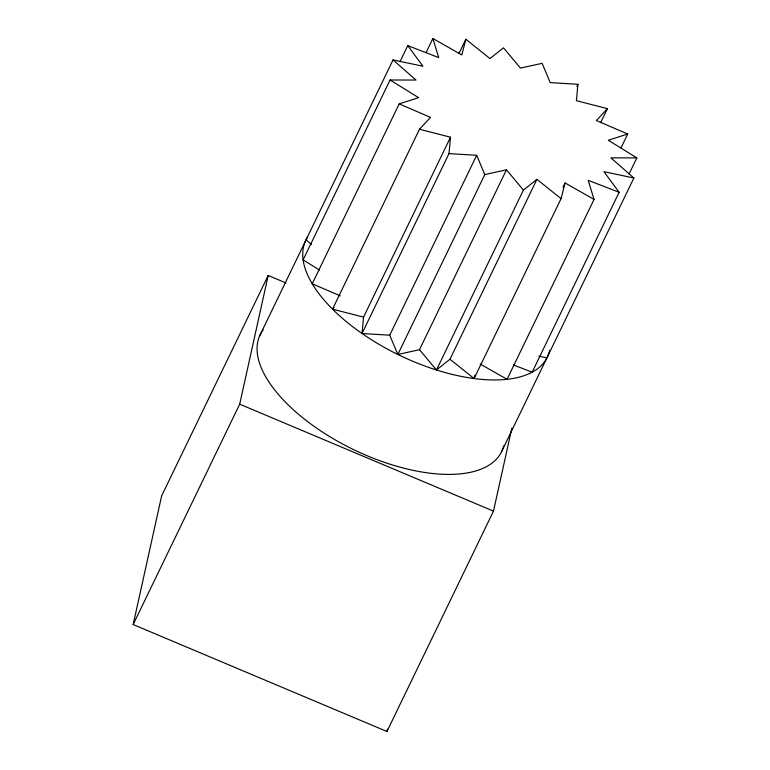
<?xml version="1.0" encoding="UTF-8"?>
<svg xmlns="http://www.w3.org/2000/svg" width="770" height="770" viewBox="0 0 770 770"><rect width="100%" height="100%" fill="white"/><g stroke="black" fill="none" stroke-linecap="round" stroke-linejoin="round"><path stroke-width="1.16" d="M419.506 349.705L436.455 369.995L523.417 190.094L506.468 169.804L419.506 349.705L397.84 354.469L389.726 335.191L362.025 333.506L363.546 317.125L450.508 137.224L419.496 129.254L332.534 309.145L363.546 317.125M362.025 333.506L448.997 153.605L450.508 137.224M459.084 53.255L465.86 39.251L489.98 58.568L503.493 47.817L520.443 68.097L542.109 63.332L550.223 82.611L577.924 84.296L576.403 100.687L607.415 108.657L600.648 122.661M511.877 428.053L493.483 511.126L386.954 731.5L133.162 624.547L161.652 495.841L268.191 275.467L285.92 282.936M133.162 624.547L239.691 404.173L268.191 275.467M386.954 731.5L387.464 729.161M465.86 39.251L461.817 54.94L432.875 38.5L426.108 52.504M474.089 378.551L561.06 198.65L536.931 179.343L449.969 359.244L474.089 378.551L474.955 375.192M561.06 198.65L565.093 182.971L594.036 199.411L507.074 379.302L480.201 364.037M259.808 335.518L393.037 59.916L422.913 66.23L407.782 45.623L399.976 61.783M393.037 59.916L415.983 80.041L390.072 79.993L303.111 259.894L319.406 269.991M390.072 79.993L418.591 97.665L399.197 103.883L312.225 283.784L340.292 295.863M389.726 335.191L476.688 155.299L448.997 153.605M397.84 354.469L484.802 174.578L476.688 155.299M576.874 86.452L577.924 84.296M563.014 187.283L565.093 182.971M620.947 148.023L627.723 134.019L596.423 120.543L607.415 108.657M501.395 452.057L633.874 177.995L603.998 171.681L619.128 192.288L532.166 372.189L513.388 364.922M629.023 174.068L636.838 157.917L608.319 140.246L627.723 134.019M419.496 129.254L430.488 117.367L399.197 103.883M332.534 309.145L334.103 307.451M523.417 190.094L536.931 179.343M436.455 369.995L449.969 359.244M484.802 174.578L506.468 169.804M636.838 157.917L610.928 157.869L633.874 177.995M538.865 356.192L546.912 357.886M407.782 45.623L438.708 57.577L432.875 38.5M619.128 192.288L588.203 180.324L594.036 199.411M239.691 404.173L493.483 511.126M306.075 239.816L311.369 244.456M549.039 352.516A134.124 62.553 25.8 0 1 400.544 355.779A134.124 62.553 25.8 0 1 307.567 237.247M549.568 350.36A134.124 62.553 25.8 0 1 549.328 351.447M503.667 445.888A134.124 62.553 25.8 0 1 355.942 450.729A134.124 62.553 25.8 0 1 261.906 331.687M262.522 330.782A134.124 62.553 25.8 0 1 263.176 329.887"/></g></svg>
